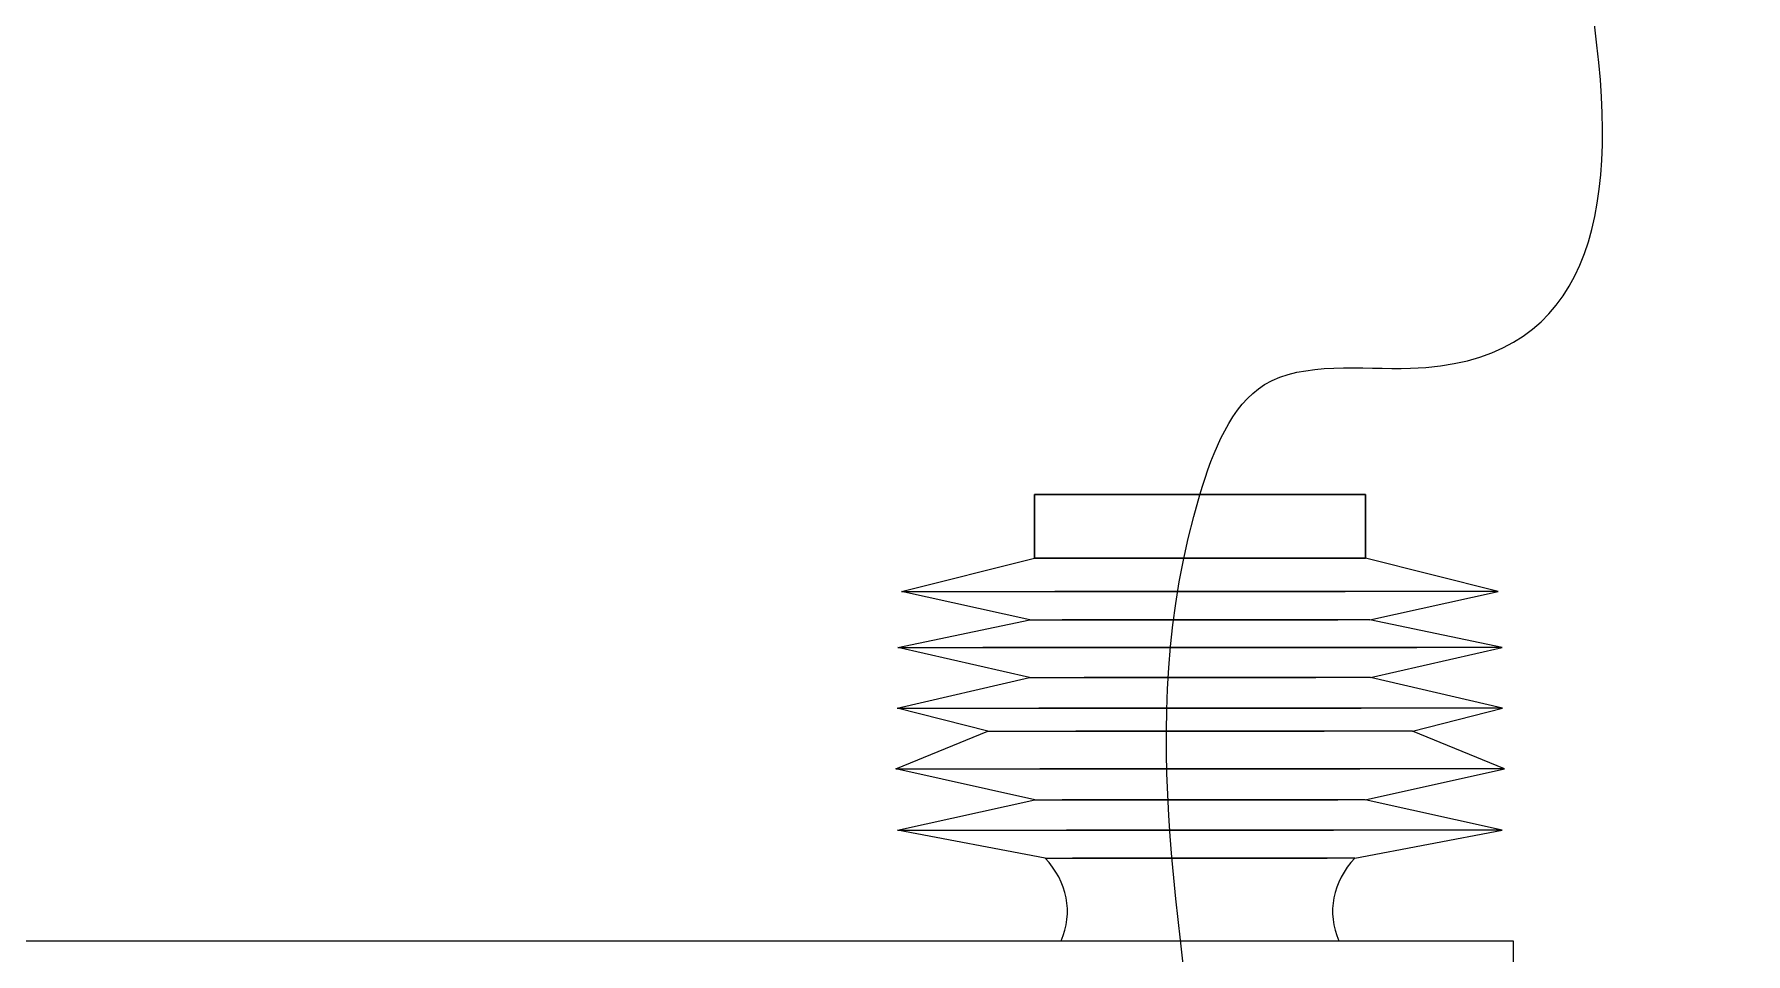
# Model space of a CAD drawing. Header units: millimetres. Extents: x 168 to 394, y 129 to 255.
# Drawn here: x 171.808 to 173.333, y 230.687 to 231.507 of the extents above; entities that cross this region are included whole.
import ezdxf

# ---------------------------------------------------------------- set-up
doc = ezdxf.new("R2010")
doc.units = ezdxf.units.MM
for name, color, linetype, lineweight in [('MARQUILLA', 164, 'Continuous', 13), ('Redes', 3, 'Continuous', 25), ('Vestida del Poste', 6, 'Continuous', 25)]:
    doc.layers.add(name, color=color, linetype=linetype, lineweight=lineweight)

# ---------------------------------------------------------------- blocks, each defined once
blk = doc.blocks.new('A$C2C085379')
at = {"layer": 'MARQUILLA', "color": 1}
for points in [[(-0.162, 2.912), (1.853, 2.912), (1.853, 3.397), (-0.162, 3.397)], [(1.853, 2.912), (-0.162, 2.912), (-0.162, 3.397), (1.853, 3.397)]]:
    blk.add_lwpolyline(points, close=True, dxfattribs=at)
for points in [[(0, 0, 0.251412), (-0.098, 0.63), (-0.995, 0.841), (-0.159, 1.072), (-1.007, 1.308), (-0.447, 1.597), (-0.997, 1.77), (-0.193, 2.005), (-0.994, 2.232), (-0.19, 2.444), (-0.971, 2.659), (-0.162, 2.912), (1.853, 2.912)], [(1.691, 0, -0.251412), (1.788, 0.63), (2.685, 0.841), (1.85, 1.072), (2.698, 1.308), (2.138, 1.597), (2.687, 1.77), (1.884, 2.005), (2.685, 2.232), (1.88, 2.444), (2.661, 2.659), (1.853, 2.912), (-0.162, 2.912)]]:
    blk.add_lwpolyline(points, format="xyb", dxfattribs=at)
for points in [[(-0.971, 2.659), (1.73, 2.659)], [(2.661, 2.659), (-0.039, 2.659)], [(-0.19, 2.444), (1.685, 2.444)], [(1.88, 2.444), (0.006, 2.444)], [(-0.994, 2.232), (2.166, 2.232)], [(2.685, 2.232), (-0.476, 2.232)], [(-0.193, 2.005), (1.55, 2.005)], [(1.884, 2.005), (0.141, 2.005)], [(-0.997, 1.77), (1.826, 1.77)], [(2.687, 1.77), (-0.135, 1.77)], [(-0.447, 1.597), (1.601, 1.597)], [(2.138, 1.597), (0.089, 1.597)], [(-1.007, 1.308), (1.819, 1.308)], [(2.698, 1.308), (-0.129, 1.308)], [(-0.159, 1.072), (1.685, 1.072)], [(1.85, 1.072), (0.006, 1.072)], [(-0.995, 0.841), (1.659, 0.841)], [(2.685, 0.841), (0.032, 0.841)], [(-0.098, 0.63), (1.62, 0.63)], [(1.788, 0.63), (0.07, 0.63)]]:
    blk.add_lwpolyline(points, dxfattribs=at)
blk = doc.blocks.new('A$C635864E5')
at = {"layer": 'Redes'}
blk.add_open_spline([(-53.592, 74.572, -0.001), (-53.579, 80.625, -0.001), (-53.588, 91.297, -0.001), (-54, 104.788, -0.001), (-53.206, 115.244, -0.001), (-53.726, 118.732, -0.001), (-53.202, 119.67, -0.001), (-52.386, 120.329, -0.001), (-51.046, 120.35, -0.001), (-49.116, 120.237, -0.001), (-46.087, 120.163, -0.001), (-42.73, 120.209, -0.001), (-40.411, 120.323, -0.001), (-39.472, 120.369, -0.001)], degree=3, knots=[71.25288, 71.25288, 71.25288, 71.25288, 80.875274, 103.243234, 111.517299, 112.623928, 113.466166, 114.6251, 115.577532, 117.370686, 120.483076, 124.632152, 127.44979, 127.44979, 127.44979, 127.44979], dxfattribs=at)
blk.add_spline([(-37.221, 90.173, -0.001), (-37.133, 96.013, -0.001), (-37.189, 103.524, -0.001), (-36.612, 104.751, -0.001), (-35.313, 104.933, -0.001), (-35.372, 116.256, -0.001)], degree=3, dxfattribs=at)
at = {"layer": 'Vestida del Poste', "elevation": -0.001}
blk.add_lwpolyline([(-73.041, 98.551), (-34.398, 98.551), (-34.398, 97.486), (-73.041, 97.486)], close=True, dxfattribs=at)
at = {"layer": 'Vestida del Poste', "xscale": 1.464100000000001, "yscale": 1.464100000000001, "zscale": 1.464100000000001}
blk.add_blockref('A$C2C085379', (-38.426, 98.551, -0.001), dxfattribs=at)

msp = doc.modelspace()

# ---------------------------------------------------------------- block references
at = {"xscale": 0.1, "yscale": 0.08, "zscale": 0.1}
msp.add_blockref('A$C635864E5', (176.56546, 222.81411, 0.00009), dxfattribs=at)

doc.saveas('drawing.dxf')
